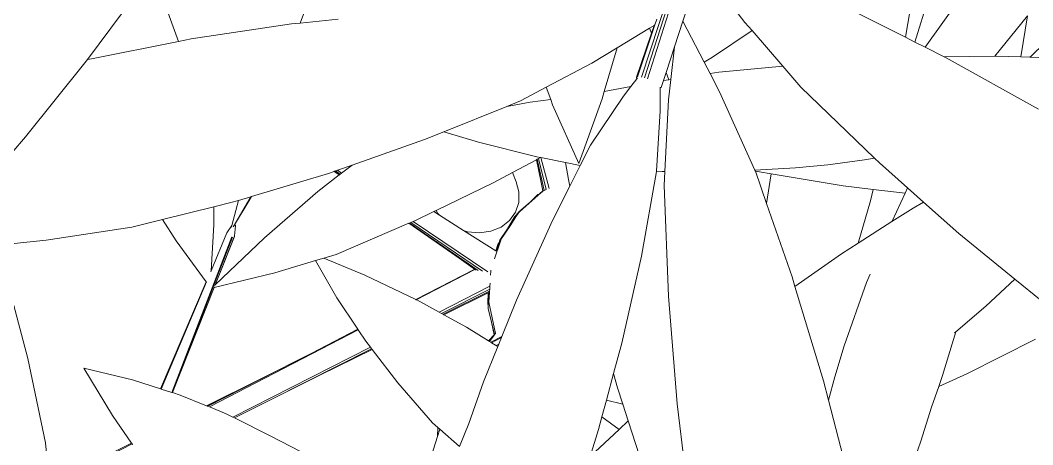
# Model space of a CAD drawing. Header units: millimetres. Extents: x 17 to 218440, y 21 to 53693.
# Drawn here: x 41567.9 to 41751.6, y 11736.5 to 11813.5 of the extents above; entities that cross this region are included whole.
import ezdxf

# ---------------------------------------------------------------- set-up
doc = ezdxf.new("R2010")
doc.units = ezdxf.units.MM
doc.header["$MEASUREMENT"] = 0
doc.layers.add('Edges', color=7, linetype='Continuous', lineweight=18)

# ---------------------------------------------------------------- blocks, each defined once
blk = doc.blocks.new('BAMBOOPLAN')
at = {"layer": 'Edges'}
for p, q in [((3.5114, 2.3166), (3.5606, 0.2952)), ((3.5206, 1.8533), (3.552, 0.2951)), ((3.5228, 1.7097), (3.5443, 0.2945)), ((4.4832, 0.6784), (4.5581, 0.8281)), ((4.1849, 0.6118), (4.1788, 0.8049)), ((4.4386, 0.7713), (4.3926, 0.6448)), ((4.4386, 0.7713), (4.457, 0.6648)), ((4.1583, 0.6155), (4.134, 0.7548)), ((4.2146, 0.6078), (4.2567, 0.7524)), ((4.481, 0.6722), (4.5435, 0.6915)), ((4.396, 0.646), (4.457, 0.6648)), ((4.457, 0.6648), (4.4795, 0.6717)), ((4.4795, 0.6717), (4.4818, 0.6758)), ((4.4795, 0.6717), (4.481, 0.6722)), ((4.481, 0.6722), (4.4818, 0.6758)), ((4.4818, 0.6758), (4.4832, 0.6784)), ((4.1583, 0.6155), (3.9987, 0.6372)), ((4.2689, 0.6004), (4.3926, 0.6448)), ((4.3926, 0.6448), (4.396, 0.646)), ((3.5984, 0.4666), (3.5958, 0.6188)), ((3.7518, 0.5162), (3.5958, 0.6188)), ((4.1849, 0.6118), (4.1583, 0.6155)), ((4.2146, 0.6078), (4.1849, 0.6118)), ((4.2689, 0.6004), (4.2146, 0.6078)), ((4.2752, 0.5996), (4.2689, 0.6004)), ((4.5452, 0.5515), (4.2752, 0.5996)), ((3.776, 0.5022), (3.7012, 0.4037)), ((3.776, 0.5022), (3.7518, 0.5162)), ((3.8812, 0.441), (3.776, 0.5022)), ((3.5329, 0.4336), (3.5328, 0.4492)), ((3.6851, 0.3842), (3.5984, 0.4666)), ((3.5996, 0.3966), (3.5984, 0.4666)), ((3.4599, 0.3454), (3.5226, 0.4211)), ((3.5226, 0.4211), (3.5316, 0.432)), ((3.5226, 0.4211), (3.5257, 0.4178)), ((3.5316, 0.432), (3.5329, 0.4336)), ((3.5317, 0.4104), (3.5316, 0.432)), ((3.5341, 0.2919), (3.5329, 0.4336)), ((3.7299, 0.3718), (3.8812, 0.441)), ((3.9433, 0.4049), (3.8812, 0.441)), ((3.5257, 0.4178), (3.5317, 0.4104)), ((3.5322, 0.2902), (3.5317, 0.4104)), ((3.6185, 0.3135), (3.5996, 0.3966)), ((3.6008, 0.3267), (3.5996, 0.3966)), ((3.7012, 0.4037), (3.6851, 0.3842)), ((4.1844, 0.2928), (3.9433, 0.4049)), ((3.7095, 0.3611), (3.6851, 0.3842)), ((3.7095, 0.3611), (3.7299, 0.3718)), ((3.4112, 0.2867), (3.4599, 0.3454)), ((3.4655, 0.2273), (3.4599, 0.3454)), ((3.7484, 0.3241), (3.7095, 0.3611)), ((2.6675, 0.3297), (2.6619, 0.138)), ((3.6008, 0.3267), (3.6138, 0.311)), ((3.6012, 0.3044), (3.6008, 0.3267)), ((3.9012, 0.1623), (3.7484, 0.3241)), ((3.5322, 0.2902), (3.5326, 0.2883)), ((3.5345, 0.2866), (3.5353, 0.2889)), ((3.6012, 0.3044), (3.6138, 0.311)), ((3.6015, 0.2856), (3.6012, 0.3044)), ((3.6138, 0.311), (3.6185, 0.3135)), ((3.6303, 0.2615), (3.6185, 0.3135)), ((4.1609, 0.2798), (4.1844, 0.2928)), ((4.2003, 0.2855), (4.1844, 0.2928)), ((3.3196, 0.1888), (3.4112, 0.2867)), ((3.4655, 0.2273), (3.5265, 0.2626)), ((3.5165, 0.2325), (3.5265, 0.2626)), ((3.5265, 0.2626), (3.5345, 0.2866)), ((3.5326, 0.2883), (3.5345, 0.2866)), ((3.5995, 0.2837), (3.5988, 0.2858)), ((3.6015, 0.2856), (3.5995, 0.2837)), ((3.6189, 0.2274), (3.5995, 0.2837)), ((4.0758, 0.2372), (4.1609, 0.2798)), ((4.2903, 0.2479), (4.2003, 0.2855)), ((3.6815, 0.0826), (3.6303, 0.2615)), ((3.9988, 0.202), (4.0758, 0.2372)), ((4.2903, 0.2479), (4.2887, 0.2325)), ((4.3413, 0.2266), (4.2903, 0.2479)), ((3.4664, 0.2076), (3.4655, 0.2273)), ((3.4774, 0.0844), (3.5165, 0.2325)), ((3.6609, 0.0762), (3.6189, 0.2274)), ((4.1306, 0.1983), (4.2074, 0.2149)), ((4.2074, 0.2149), (4.2887, 0.2325)), ((4.2102, 0.1849), (4.2074, 0.2149)), ((4.2887, 0.2325), (4.2804, 0.1532)), ((4.3211, 0.2032), (4.3413, 0.2266)), ((4.4548, 0.1792), (4.3413, 0.2266)), ((3.2681, 0.1338), (3.3196, 0.1888)), ((3.3409, 0.1624), (3.3196, 0.1888)), ((3.4637, 0.0292), (3.4664, 0.2076)), ((3.9012, 0.1623), (3.9988, 0.202)), ((3.9446, 0.1669), (4.1306, 0.1983)), ((4.2162, 0.0707), (4.2102, 0.1849)), ((4.2803, 0.1518), (4.3211, 0.2032)), ((2.6619, 0.138), (2.752, 0.1797)), ((3.2925, 0.1385), (3.3409, 0.1624)), ((3.35, 0.1511), (3.3409, 0.1624)), ((3.9031, 0.1604), (3.9012, 0.1623)), ((3.9031, 0.1604), (3.9136, 0.1616)), ((3.9034, 0.16), (3.9031, 0.1604)), ((3.9579, 0.0906), (3.9034, 0.16)), ((3.9136, 0.1616), (3.9446, 0.1669)), ((3.9579, 0.0906), (3.9446, 0.1669)), ((4.6307, 0.1146), (4.4548, 0.1792)), ((2.6418, 0.1287), (2.6619, 0.138)), ((3.239, 0.1086), (3.2925, 0.1385)), ((3.239, 0.1086), (3.2681, 0.1338)), ((3.4637, 0.0292), (3.35, 0.1511)), ((4.2162, 0.0707), (4.2803, 0.1518)), ((4.2804, 0.1532), (4.2803, 0.1518)), ((2.4079, 0.0069), (2.6418, 0.1287)), ((3.1059, -0.0072), (3.239, 0.1086)), ((4.5825, 0.0238), (4.6307, 0.1146)), ((4.7134, 0.0843), (4.6307, 0.1146)), ((2.1716, -0.1312), (2.2425, 0.0947)), ((3.4693, 0.0259), (3.4774, 0.0844)), ((3.6609, 0.0762), (3.6747, 0.0803)), ((3.6747, 0.0803), (3.6815, 0.0826)), ((3.6915, 0.0476), (3.6815, 0.0826)), ((4.0823, -0.0677), (3.9579, 0.0906)), ((2.3154, 0.0683), (2.3791, -0.0099)), ((3.6611, 0.0753), (3.6609, 0.0762)), ((3.6957, -0.1445), (3.6611, 0.0753)), ((4.1842, 0.0302), (4.2162, 0.0707)), ((3.7958, -0.2196), (3.6915, 0.0476)), ((4.098, -0.0894), (4.1842, 0.0302)), ((2.3791, -0.0099), (2.4079, 0.0069)), ((3.2001, -0.003), (3.3556, 0.0107)), ((3.3566, 0.003), (3.3086, -0.0488)), ((3.3556, 0.0107), (3.365, 0.012)), ((3.358, 0.0045), (3.3566, 0.003)), ((3.3854, -0.0451), (3.3566, 0.003)), ((3.3607, 0.0074), (3.358, 0.0045)), ((3.4019, -0.0663), (3.358, 0.0045)), ((3.365, 0.012), (3.3607, 0.0074)), ((3.3607, 0.0074), (3.406, -0.0621)), ((3.365, 0.012), (3.3661, 0.0121)), ((3.3661, 0.0121), (3.4304, 0.0207)), ((3.3661, 0.0121), (3.4126, -0.057)), ((3.4304, 0.0207), (3.4693, 0.0259)), ((3.4304, 0.0207), (3.4524, -0.0186)), ((3.461, -0.034), (3.4693, 0.0259)), ((4.2715, 0.0047), (4.2701, -0.0191)), ((4.5307, -0.064), (4.5825, 0.0238)), ((2.1804, -0.1259), (2.3791, -0.0099)), ((3.0652, -0.0426), (3.1059, -0.0072)), ((3.1059, -0.0072), (3.2001, -0.003)), ((3.4524, -0.0186), (3.461, -0.034)), ((4.2701, -0.0191), (4.2689, -0.1928)), ((4.5931, -0.1582), (4.732, -0.0154)), ((2.9095, -0.1663), (3.0652, -0.0426)), ((3.3086, -0.0488), (3.27, -0.0903)), ((3.3086, -0.0488), (3.3255, -0.0681)), ((3.3987, -0.068), (3.3854, -0.0451)), ((3.3989, -0.0677), (3.3854, -0.0451)), ((3.4474, -0.1322), (3.461, -0.034)), ((3.3413, -0.091), (3.3255, -0.0681)), ((3.3959, -0.0749), (3.3659, -0.128)), ((3.3931, -0.0779), (3.3772, -0.1061)), ((3.3931, -0.0779), (3.39, -0.0814)), ((3.3987, -0.068), (3.3931, -0.0779)), ((3.3939, -0.077), (3.3931, -0.0779)), ((3.3968, -0.0719), (3.3939, -0.077)), ((3.3959, -0.0749), (3.3939, -0.077)), ((3.3977, -0.0716), (3.3959, -0.0749)), ((3.3986, -0.0701), (3.3968, -0.0719)), ((3.3968, -0.0719), (3.3977, -0.0716)), ((3.3986, -0.0701), (3.3977, -0.0716)), ((3.3991, -0.0692), (3.3986, -0.0701)), ((3.3989, -0.0677), (3.3987, -0.068)), ((3.3991, -0.0687), (3.3987, -0.068)), ((3.3991, -0.0673), (3.3989, -0.0677)), ((3.3995, -0.0688), (3.3989, -0.0677)), ((3.3995, -0.0669), (3.3991, -0.0673)), ((3.3991, -0.0687), (3.3993, -0.069)), ((3.3993, -0.069), (3.3991, -0.0692)), ((3.3995, -0.0688), (3.3993, -0.069)), ((3.4019, -0.0663), (3.3995, -0.0688)), ((3.406, -0.0621), (3.4019, -0.0663)), ((3.4063, -0.0619), (3.406, -0.0621)), ((3.4126, -0.057), (3.4126, -0.057)), ((4.098, -0.0894), (4.0823, -0.0677)), ((4.5283, -0.068), (4.5307, -0.064)), ((4.5307, -0.064), (4.535, -0.1827)), ((3.27, -0.0903), (3.1538, -0.2065)), ((3.3497, -0.1165), (3.3413, -0.091)), ((3.39, -0.0814), (3.3772, -0.1061)), ((4.2478, -0.2961), (4.098, -0.0894)), ((2.1683, -0.1416), (2.1716, -0.1312)), ((2.1716, -0.1312), (2.1804, -0.1259)), ((3.35, -0.1431), (3.3497, -0.1165)), ((3.3735, -0.1134), (3.3578, -0.1412)), ((3.3772, -0.1061), (3.3581, -0.14)), ((3.3659, -0.128), (3.3581, -0.1418)), ((3.3735, -0.1134), (3.3659, -0.128)), ((3.3772, -0.1061), (3.3735, -0.1134)), ((2.0855, -0.3733), (2.1683, -0.1416)), ((3.3423, -0.1692), (3.35, -0.1434)), ((3.3517, -0.1557), (3.3441, -0.1908)), ((3.3548, -0.1549), (3.348, -0.1813)), ((3.35, -0.1431), (3.35, -0.1434)), ((3.3538, -0.1567), (3.3507, -0.1689)), ((3.3544, -0.1504), (3.3517, -0.1557)), ((3.3538, -0.1567), (3.353, -0.1583)), ((3.3565, -0.1463), (3.3538, -0.1567)), ((3.3548, -0.1549), (3.3538, -0.1567)), ((3.3559, -0.1447), (3.3544, -0.1504)), ((3.3565, -0.1463), (3.3544, -0.1504)), ((3.3575, -0.1444), (3.3548, -0.1549)), ((3.3578, -0.1412), (3.3559, -0.1447)), ((3.3559, -0.1447), (3.3571, -0.1439)), ((3.3571, -0.1439), (3.3565, -0.1463)), ((3.3575, -0.1444), (3.3565, -0.1463)), ((3.3578, -0.1412), (3.3571, -0.1439)), ((3.3571, -0.1439), (3.3577, -0.1436)), ((3.3577, -0.1436), (3.3575, -0.1444)), ((3.3581, -0.1418), (3.3577, -0.1436)), ((3.3581, -0.14), (3.3578, -0.1412)), ((3.4266, -0.3586), (3.4474, -0.1322)), ((3.7213, -0.3751), (3.6957, -0.1445)), ((2.8779, -0.1914), (2.9095, -0.1663)), ((2.9095, -0.1663), (2.8907, -0.1948)), ((3.3271, -0.1923), (3.3423, -0.1692)), ((3.348, -0.1813), (3.3374, -0.2225)), ((3.3507, -0.1689), (3.3383, -0.2173)), ((3.3507, -0.1689), (3.348, -0.1813)), ((3.353, -0.1583), (3.3507, -0.1689)), ((4.5348, -0.2125), (4.5931, -0.1582)), ((4.535, -0.1827), (4.5348, -0.2125)), ((2.6893, -0.3284), (2.8586, -0.2067)), ((2.8865, -0.2011), (2.8479, -0.2597)), ((2.8586, -0.2067), (2.8711, -0.1968)), ((2.8711, -0.1968), (2.8719, -0.1961)), ((2.8865, -0.2011), (2.8711, -0.1968)), ((2.8719, -0.1961), (2.8738, -0.1946)), ((2.887, -0.2004), (2.8719, -0.1961)), ((2.8738, -0.1946), (2.8779, -0.1914)), ((2.8738, -0.1946), (2.8882, -0.1985)), ((2.8779, -0.1914), (2.8907, -0.1948)), ((2.887, -0.2004), (2.8865, -0.2011)), ((2.8882, -0.1985), (2.887, -0.2004)), ((2.8907, -0.1948), (2.8882, -0.1985)), ((3.1538, -0.2065), (3.1491, -0.2112)), ((3.1538, -0.2065), (3.1611, -0.2126)), ((3.3055, -0.2113), (3.3271, -0.1923)), ((3.3441, -0.1908), (3.3351, -0.2256)), ((3.3441, -0.1908), (3.3383, -0.2173)), ((4.2689, -0.1928), (4.272, -0.2774)), ((3.1491, -0.2112), (3.1118, -0.2484)), ((3.1664, -0.2152), (3.1491, -0.2112)), ((3.1611, -0.2126), (3.1664, -0.2152)), ((3.2383, -0.232), (3.1664, -0.2152)), ((3.2383, -0.232), (3.249, -0.2319)), ((3.3348, -0.2546), (3.2383, -0.232)), ((3.249, -0.2319), (3.2788, -0.2248)), ((3.2788, -0.2248), (3.3055, -0.2113)), ((3.3352, -0.2315), (3.3339, -0.2373)), ((3.3351, -0.2256), (3.3369, -0.2238)), ((3.3351, -0.2256), (3.3352, -0.2315)), ((3.3369, -0.2238), (3.3352, -0.2315)), ((3.3365, -0.2342), (3.3353, -0.24)), ((3.3374, -0.2245), (3.3364, -0.2283)), ((3.3364, -0.2283), (3.3375, -0.2272)), ((3.3364, -0.2283), (3.3365, -0.2342)), ((3.3375, -0.2297), (3.3365, -0.2342)), ((3.3374, -0.2213), (3.3369, -0.2238)), ((3.3383, -0.2173), (3.3374, -0.2207)), ((3.3383, -0.2173), (3.3374, -0.2213)), ((3.3374, -0.2207), (3.3374, -0.2213)), ((3.3374, -0.2213), (3.3374, -0.2225)), ((3.3374, -0.2213), (3.3374, -0.2213)), ((3.3374, -0.2225), (3.3374, -0.2226)), ((3.3374, -0.2226), (3.3374, -0.2245)), ((3.3374, -0.2245), (3.3375, -0.2272)), ((3.3375, -0.2272), (3.3375, -0.2297)), ((3.3375, -0.2297), (3.338, -0.2758)), ((3.908, -0.4764), (3.7958, -0.2196)), ((4.5348, -0.2125), (4.5344, -0.2696)), ((2.8479, -0.2597), (2.7566, -0.4183)), ((3.0979, -0.261), (2.9461, -0.3985)), ((3.0994, -0.2597), (3.0979, -0.261)), ((3.2505, -0.3043), (3.0979, -0.261)), ((3.1024, -0.257), (3.0994, -0.2597)), ((3.3081, -0.318), (3.0994, -0.2597)), ((3.1071, -0.2527), (3.1024, -0.257)), ((3.1024, -0.257), (3.3188, -0.3161)), ((3.1118, -0.2484), (3.1071, -0.2527)), ((3.1071, -0.2527), (3.3327, -0.3129)), ((3.3339, -0.2373), (3.3348, -0.2546)), ((3.336, -0.2549), (3.3348, -0.2546)), ((3.3353, -0.24), (3.336, -0.2549)), ((4.272, -0.2774), (4.2765, -0.3395)), ((4.5344, -0.2696), (4.5375, -0.3617)), ((3.2986, -0.318), (3.2505, -0.3043)), ((3.3005, -0.3184), (3.2505, -0.3043)), ((3.3385, -0.3066), (3.3397, -0.311)), ((3.3397, -0.311), (3.3415, -0.3174)), ((4.2765, -0.3395), (4.2478, -0.2961)), ((2.6609, -0.3488), (2.6878, -0.3295)), ((2.6878, -0.3295), (2.6705, -0.4171)), ((2.6873, -0.3397), (2.6718, -0.412)), ((2.6893, -0.3284), (2.6873, -0.3397)), ((2.6878, -0.3295), (2.6893, -0.3284)), ((3.2986, -0.318), (3.1798, -0.4419)), ((3.2987, -0.318), (3.1808, -0.442)), ((3.2987, -0.318), (3.2986, -0.318)), ((3.3013, -0.3186), (3.3005, -0.3184)), ((3.3081, -0.318), (3.3081, -0.318)), ((3.3188, -0.3161), (3.3189, -0.3161)), ((3.3421, -0.3193), (3.3415, -0.3174)), ((3.3476, -0.3392), (3.3498, -0.3469)), ((4.4034, -0.5315), (4.2765, -0.3395)), ((2.6062, -0.3855), (2.644, -0.3609)), ((2.644, -0.3609), (2.6609, -0.3488)), ((2.6609, -0.3488), (2.6662, -0.4158)), ((3.2473, -0.4532), (3.3498, -0.3469)), ((3.2544, -0.4544), (3.3519, -0.3543)), ((3.3533, -0.3593), (3.2587, -0.4552)), ((3.3515, -0.3645), (3.2608, -0.4555)), ((3.3498, -0.3469), (3.3519, -0.3543)), ((3.3518, -0.3642), (3.3515, -0.3645)), ((3.3515, -0.3645), (3.3586, -0.3896)), ((3.352, -0.364), (3.3518, -0.3642)), ((3.3518, -0.3642), (3.3534, -0.3691)), ((3.3519, -0.3543), (3.3533, -0.3593)), ((3.3522, -0.3638), (3.352, -0.364)), ((3.352, -0.364), (3.3534, -0.3691)), ((3.354, -0.362), (3.3522, -0.3638)), ((3.3522, -0.3638), (3.3605, -0.3898)), ((3.3533, -0.3593), (3.354, -0.362)), ((3.354, -0.362), (3.3608, -0.3863)), ((3.4215, -0.4597), (3.4266, -0.3586)), ((4.5375, -0.3617), (4.5368, -0.4501)), ((1.9942, -0.5997), (2.0855, -0.3733)), ((2.4906, -0.4604), (2.6062, -0.3855)), ((2.6062, -0.3855), (2.6216, -0.4297)), ((3.3534, -0.3691), (3.3588, -0.3885)), ((3.3586, -0.3896), (3.3588, -0.3885)), ((3.3586, -0.3896), (3.3596, -0.3914)), ((3.3588, -0.3885), (3.3596, -0.3914)), ((3.3596, -0.3914), (3.3599, -0.3923)), ((3.3599, -0.3923), (3.3605, -0.3898)), ((3.3599, -0.3923), (3.3619, -0.3957)), ((3.3605, -0.3898), (3.3629, -0.3974)), ((3.3608, -0.3863), (3.4034, -0.458)), ((3.7269, -0.4562), (3.7213, -0.3751)), ((2.6602, -0.4384), (2.6662, -0.4158)), ((2.6662, -0.4158), (2.6663, -0.4179)), ((2.6665, -0.4194), (2.6666, -0.4206)), ((2.6718, -0.412), (2.6704, -0.4184)), ((2.6724, -0.4121), (2.6718, -0.412)), ((2.6734, -0.4124), (2.6724, -0.4121)), ((2.6741, -0.4127), (2.6734, -0.4124)), ((2.6747, -0.4131), (2.6741, -0.4127)), ((2.675, -0.4135), (2.6747, -0.4131)), ((2.6816, -0.4394), (2.675, -0.4135)), ((2.7566, -0.4183), (2.6751, -0.5756)), ((2.9192, -0.4179), (2.9007, -0.4313)), ((2.9461, -0.3985), (2.9192, -0.4179)), ((2.9192, -0.4179), (3.0339, -0.4251)), ((3.3619, -0.3957), (3.3634, -0.4003)), ((3.3619, -0.3957), (3.3629, -0.3974)), ((3.3629, -0.3974), (3.3643, -0.4017)), ((3.3634, -0.4003), (3.3643, -0.4017)), ((3.3643, -0.4017), (3.3647, -0.403)), ((3.3647, -0.403), (3.3841, -0.4332)), ((2.6216, -0.4297), (2.6532, -0.5448)), ((2.6602, -0.4384), (2.6532, -0.5448)), ((2.6604, -0.8761), (2.6752, -0.4442)), ((2.6608, -0.4373), (2.6608, -0.4374)), ((2.6613, -0.8761), (2.6776, -0.4437)), ((2.6817, -0.4407), (2.676, -0.555)), ((2.681, -0.4419), (2.676, -0.555)), ((2.6817, -0.4407), (2.6816, -0.4394)), ((2.9007, -0.4313), (2.8114, -0.4957)), ((2.9007, -0.4313), (2.9845, -0.5042)), ((3.0339, -0.4251), (3.1798, -0.4419)), ((3.1798, -0.4419), (3.1808, -0.442)), ((3.1808, -0.442), (3.1822, -0.4421)), ((3.1822, -0.4421), (3.2473, -0.4532)), ((3.3841, -0.4332), (3.4014, -0.4624)), ((3.3841, -0.4332), (3.4019, -0.4609)), ((2.422, -0.5049), (2.4906, -0.4604)), ((2.4906, -0.4604), (2.5424, -0.5012)), ((3.2473, -0.4532), (3.2544, -0.4544)), ((3.2544, -0.4544), (3.2587, -0.4552)), ((3.2587, -0.4552), (3.2608, -0.4555)), ((3.2608, -0.4555), (3.3273, -0.4668)), ((3.3273, -0.4668), (3.3925, -0.4817)), ((3.3925, -0.4817), (3.4014, -0.4624)), ((3.4017, -0.463), (3.3954, -0.4824)), ((3.4215, -0.4597), (3.3999, -0.4834)), ((3.4014, -0.4624), (3.4019, -0.4612)), ((3.4014, -0.4624), (3.4017, -0.463)), ((3.4021, -0.462), (3.4017, -0.463)), ((3.4214, -0.4623), (3.4018, -0.4838)), ((3.4019, -0.4609), (3.4019, -0.4612)), ((3.4019, -0.4609), (3.402, -0.461)), ((3.4019, -0.4612), (3.402, -0.461)), ((3.4019, -0.4612), (3.4021, -0.462)), ((3.402, -0.461), (3.4034, -0.458)), ((3.402, -0.461), (3.4023, -0.4614)), ((3.4023, -0.4614), (3.4021, -0.462)), ((3.4034, -0.458), (3.4023, -0.4614)), ((3.4206, -0.4789), (3.4214, -0.4623)), ((3.4214, -0.4623), (3.4215, -0.4597)), ((3.7269, -0.4562), (3.7485, -0.4877)), ((3.7319, -0.5272), (3.7269, -0.4562)), ((2.8114, -0.4957), (2.6748, -0.583)), ((3.3925, -0.4817), (3.3954, -0.4824)), ((3.3954, -0.4824), (3.3999, -0.4834)), ((3.3999, -0.4834), (3.4018, -0.4838)), ((3.4018, -0.4838), (3.4132, -0.4864)), ((3.4132, -0.4864), (3.415, -0.4868)), ((3.4204, -0.4813), (3.415, -0.4868)), ((3.415, -0.4868), (3.4201, -0.488)), ((3.4151, -0.5866), (3.4201, -0.488)), ((3.4201, -0.488), (3.4204, -0.4813)), ((3.4204, -0.4813), (3.4206, -0.4789)), ((3.7485, -0.4877), (3.7756, -0.5238)), ((4.0315, -0.7287), (3.908, -0.4764)), ((2.2232, -0.6095), (2.422, -0.5049)), ((2.5424, -0.5012), (2.651, -0.5757)), ((2.9845, -0.5042), (3.0628, -0.5639)), ((3.7319, -0.5272), (3.7756, -0.5238)), ((3.7756, -0.5238), (3.8029, -0.5601)), ((2.6532, -0.5448), (2.6538, -0.5471)), ((3.7351, -0.5723), (3.7319, -0.5272)), ((2.651, -0.5757), (2.6296, -0.8768)), ((2.6511, -0.5758), (2.6314, -0.8768)), ((2.651, -0.5757), (2.6511, -0.5758)), ((2.6511, -0.5758), (2.652, -0.5764)), ((2.6751, -0.5756), (2.6749, -0.5794)), ((2.676, -0.555), (2.6751, -0.5756)), ((3.0641, -0.5648), (2.7643, -0.8801)), ((3.0628, -0.5639), (2.9682, -0.6626)), ((3.0628, -0.5639), (3.0641, -0.5648)), ((3.0641, -0.5648), (3.0922, -0.5862)), ((3.7351, -0.5723), (3.7878, -0.5885)), ((3.7374, -0.6064), (3.7351, -0.5723)), ((3.7878, -0.5885), (3.8029, -0.5601)), ((3.8029, -0.5601), (3.8811, -0.664)), ((2.6748, -0.583), (2.6619, -0.8761)), ((2.6748, -0.583), (2.6745, -0.5831)), ((2.8307, -0.8852), (3.1085, -0.5971)), ((2.9095, -0.8092), (3.1129, -0.6)), ((3.1147, -0.6012), (3.0086, -0.7087)), ((3.1153, -0.6016), (3.0086, -0.7087)), ((3.0922, -0.5862), (3.1085, -0.5971)), ((3.1085, -0.5971), (3.1129, -0.6)), ((3.1129, -0.6), (3.1147, -0.6012)), ((3.1147, -0.6012), (3.1153, -0.6016)), ((3.1153, -0.6016), (3.2056, -0.6617)), ((3.414, -0.7011), (3.4151, -0.5866)), ((3.7396, -0.6793), (3.7878, -0.5885)), ((2.1062, -0.6631), (2.2232, -0.6095)), ((3.7396, -0.6793), (3.7374, -0.6064)), ((2.9682, -0.6626), (2.7599, -0.8799)), ((2.9682, -0.6626), (2.8653, -0.7689)), ((3.2056, -0.6617), (3.3246, -0.7303)), ((3.0086, -0.7087), (2.9095, -0.8092)), ((3.4109, -0.7652), (3.414, -0.7011)), ((2.1539, -0.7288), (2.2783, -0.9147)), ((3.3246, -0.7303), (3.3414, -0.7371)), ((3.3414, -0.7371), (3.3486, -0.7594)), ((3.3414, -0.7371), (3.3481, -0.7398)), ((3.3481, -0.7398), (3.3486, -0.7594)), ((3.3481, -0.7398), (3.4109, -0.7652)), ((3.3486, -0.7594), (3.3538, -0.9725)), ((2.7564, -0.8797), (2.8653, -0.7689)), ((2.8653, -0.7689), (2.7579, -0.8798)), ((2.835, -0.8858), (2.9095, -0.8092)), ((2.424, -0.8911), (2.5534, -0.8785)), ((2.424, -0.8911), (2.5342, -0.9833)), ((2.5534, -0.8785), (2.6296, -0.8768)), ((2.6296, -0.8768), (2.6314, -0.8768)), ((2.6314, -0.8768), (2.6604, -0.8761)), ((2.6604, -0.8761), (2.6613, -0.8761)), ((2.6613, -0.8761), (2.6619, -0.8761)), ((2.6619, -0.8761), (2.6827, -0.8756)), ((2.6827, -0.8756), (2.7564, -0.8797)), ((2.7564, -0.8797), (2.7579, -0.8798)), ((2.7579, -0.8798), (2.7599, -0.8799)), ((2.7599, -0.8799), (2.7643, -0.8801)), ((2.7643, -0.8801), (2.8115, -0.8827)), ((2.8115, -0.8827), (2.8307, -0.8852)), ((2.8307, -0.8852), (2.835, -0.8858)), ((2.835, -0.8858), (2.9395, -0.8996)), ((2.2783, -0.9147), (2.3933, -1.1064)), ((2.9395, -0.8996), (3.1249, -0.9264)), ((2.5342, -0.9833), (2.6042, -1.0347)), ((2.4444, -1.1973), (2.6042, -1.0347)), ((2.6064, -1.0363), (2.4505, -1.1973)), ((2.6042, -1.0347), (2.6064, -1.0363)), ((2.6064, -1.0363), (2.6084, -1.0378)), ((2.3933, -1.1064), (2.4349, -1.1972))]:
    blk.add_line(p, q, dxfattribs=at)

msp = doc.modelspace()

# ---------------------------------------------------------------- block references
at = {"xscale": 69.97983938875464, "yscale": 69.97983938875464, "zscale": 69.97983938875464, "rotation": 340.9588725647666}
msp.add_blockref('BAMBOOPLAN', (41439.4, 11864.66), dxfattribs=at)

doc.saveas('drawing.dxf')
